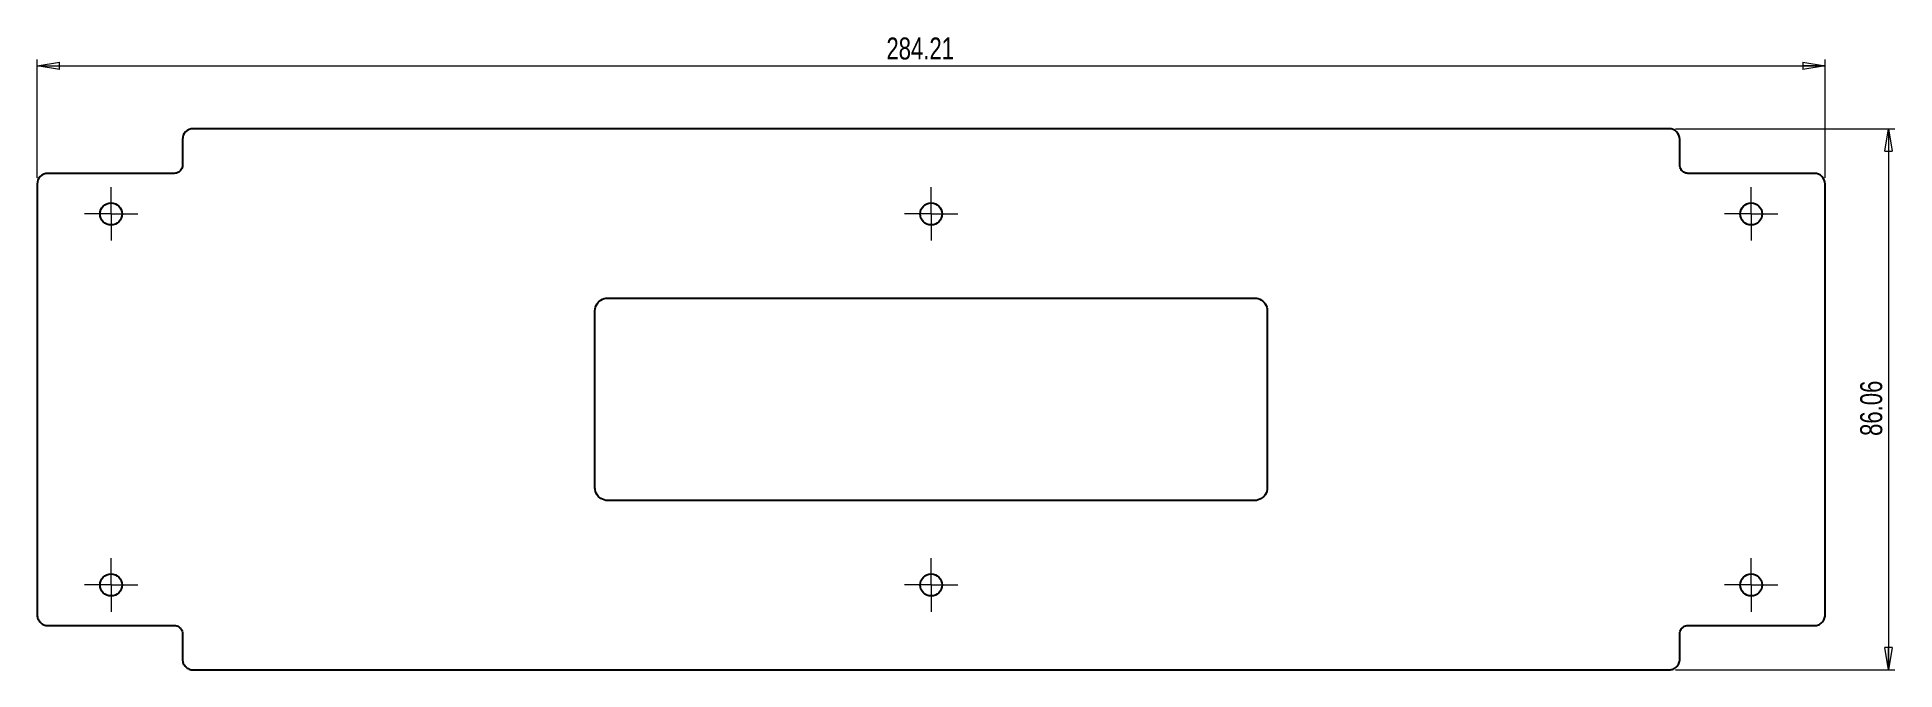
# Model space of a CAD drawing. Header units: millimetres. Extents: x 532 to 827, y 1332 to 1433.
import ezdxf

# ---------------------------------------------------------------- set-up
doc = ezdxf.new("R2010")
doc.units = ezdxf.units.MM
doc.styles.add('SLDTEXTSTYLE0', font='TXT', dxfattribs={"width": 0.75})
doc.dimstyles.new('SLDDIMSTYLE0', dxfattribs={"dimtxt": 3.5, "dimasz": 3.556, "dimexe": 0, "dimexo": 0.0625, "dimgap": 0.875, "dimtad": 1, "dimrnd": 1e-09, "dimzin": 12, "dimdsep": 46, "dimtxsty": 'SLDTEXTSTYLE0', "dimblk1": 'CLOSED', "dimblk2": 'CLOSED', "dimsah": 1, "dimcen": 0.09, "dimadec": 0, "dimazin": 3, "dimtfac": 1, "dimtofl": 0, "dimtmove": 0, "dimatfit": 3, "dimldrblk": 'CLOSED', "dimfxl": 1, "dimfrac": 2, "dimtolj": 1, "dimtzin": 12, "dimarcsym": 0})

# ---------------------------------------------------------------- blocks, each defined once
blk = doc.blocks.new('_Closed')
at = {"color": 0, "linetype": 'ByBlock', "lineweight": -2}
for p, q in [((-1, 0.166667), (0, 0)), ((-1, 0.166667), (-1, -0.166667)), ((0, 0), (-1, -0.166667)), ((0, 0), (-1, 0))]:
    blk.add_line(p, q, dxfattribs=at)
blk = doc.blocks.new('_D')
at = {"color": 7, "linetype": 'Continuous', "lineweight": 0, "transparency": 16777216}
for p, q in [((532.06, 1410.21), (532.06, 1429.01)), ((532.06, 1428.01), (816.27, 1428.01)), ((816.27, 1410.21), (816.27, 1429.01))]:
    blk.add_line(p, q, dxfattribs=at)
at = {"color": 7, "linetype": 'Continuous', "lineweight": 18, "transparency": 16777216, "xscale": 3.556, "yscale": 3.556}
for p, rotation in [((532.06, 1428.01, -1.23), 179.9999999999984), ((816.27, 1428.01, -1.23), 359.9999999999984)]:
    blk.add_blockref('_Closed', p, dxfattribs=dict(at, rotation=rotation))
at = {"color": 7, "linetype": 'Continuous', "lineweight": 18, "transparency": 16777216, "insert": (667.06, 1432.52), "char_height": 3.5, "attachment_point": 1, "style": 'SLDTEXTSTYLE0'}
blk.add_mtext('284.21', dxfattribs=at)
blk = doc.blocks.new('_D_1')
at = {"color": 7, "linetype": 'Continuous', "lineweight": 0, "transparency": 16777216}
for p, q in [((792.47, 1418.01), (827.36, 1418.01)), ((826.36, 1418.01), (826.36, 1331.96)), ((792.47, 1331.96), (827.36, 1331.96))]:
    blk.add_line(p, q, dxfattribs=at)
at = {"color": 7, "linetype": 'Continuous', "lineweight": 18, "transparency": 16777216, "xscale": 3.556, "yscale": 3.556}
for p, rotation in [((826.36, 1418.01, -1.23), 89.99999999999629), ((826.36, 1331.96, -1.23), 269.9999999999963)]:
    blk.add_blockref('_Closed', p, dxfattribs=dict(at, rotation=rotation))
at = {"color": 7, "linetype": 'Continuous', "lineweight": 18, "transparency": 16777216, "insert": (821.85, 1369.16), "char_height": 3.5, "attachment_point": 1, "rotation": 90, "style": 'SLDTEXTSTYLE0'}
blk.add_mtext('86.06', dxfattribs=at)
blk = doc.blocks.new('SW_CENTERMARKSYMBOL_0')
at = {"color": 0, "linetype": 'Continuous', "lineweight": 18}
for p, q in [((0, 2.5), (0, 4.25)), ((-2.5, 0), (-4.25, 0)), ((0, 0), (-2.5, 0)), ((0, 0), (0, 2.5)), ((0, 0), (0, -2.5)), ((0, 0), (2.5, 0)), ((2.5, 0), (4.25, 0)), ((0, -2.5), (0, -4.25))]:
    blk.add_line(p, q, dxfattribs=at)
blk = doc.blocks.new('SW_CENTERMARKSYMBOL_1')
at = {"color": 0, "linetype": 'Continuous', "lineweight": 18}
for p, q in [((0, 2.5), (0, 4.25)), ((-2.5, 0), (-4.25, 0)), ((0, 0), (-2.5, 0)), ((0, 0), (0, 2.5)), ((0, 0), (0, -2.5)), ((0, 0), (2.5, 0)), ((2.5, 0), (4.25, 0)), ((0, -2.5), (0, -4.25))]:
    blk.add_line(p, q, dxfattribs=at)
blk = doc.blocks.new('SW_CENTERMARKSYMBOL_2')
at = {"color": 0, "linetype": 'Continuous', "lineweight": 18}
for p, q in [((0, 2.5), (0, 4.25)), ((-2.5, 0), (-4.25, 0)), ((0, 0), (-2.5, 0)), ((0, 0), (0, 2.5)), ((0, 0), (0, -2.5)), ((0, 0), (2.5, 0)), ((2.5, 0), (4.25, 0)), ((0, -2.5), (0, -4.25))]:
    blk.add_line(p, q, dxfattribs=at)
blk = doc.blocks.new('SW_CENTERMARKSYMBOL_3')
at = {"color": 0, "linetype": 'Continuous', "lineweight": 18}
for p, q in [((0, 2.5), (0, 4.25)), ((-2.5, 0), (-4.25, 0)), ((0, 0), (-2.5, 0)), ((0, 0), (0, 2.5)), ((0, 0), (0, -2.5)), ((0, 0), (2.5, 0)), ((2.5, 0), (4.25, 0)), ((0, -2.5), (0, -4.25))]:
    blk.add_line(p, q, dxfattribs=at)
blk = doc.blocks.new('SW_CENTERMARKSYMBOL_4')
at = {"color": 0, "linetype": 'Continuous', "lineweight": 18}
for p, q in [((0, 2.5), (0, 4.25)), ((-2.5, 0), (-4.25, 0)), ((0, 0), (-2.5, 0)), ((0, 0), (0, 2.5)), ((0, 0), (0, -2.5)), ((0, 0), (2.5, 0)), ((2.5, 0), (4.25, 0)), ((0, -2.5), (0, -4.25))]:
    blk.add_line(p, q, dxfattribs=at)
blk = doc.blocks.new('SW_CENTERMARKSYMBOL_5')
at = {"color": 0, "linetype": 'Continuous', "lineweight": 18}
for p, q in [((0, 2.5), (0, 4.25)), ((-2.5, 0), (-4.25, 0)), ((0, 0), (-2.5, 0)), ((0, 0), (0, 2.5)), ((0, 0), (0, -2.5)), ((0, 0), (2.5, 0)), ((2.5, 0), (4.25, 0)), ((0, -2.5), (0, -4.25))]:
    blk.add_line(p, q, dxfattribs=at)

msp = doc.modelspace()

# ---------------------------------------------------------------- linework, layer by layer
at = {"color": 7, "linetype": 'Continuous', "lineweight": 25}
for p, q in [((791.474, 1418.011), (556.863, 1418.011)), ((555.163, 1416.311), (555.163, 1412.211)), ((793.174, 1412.211), (793.174, 1416.311)), ((532.063, 1409.211), (532.063, 1340.688)), ((553.863, 1410.911), (533.763, 1410.911)), ((814.574, 1410.911), (794.474, 1410.911)), ((816.274, 1340.688), (816.274, 1409.211)), ((622.733, 1391.069), (725.603, 1391.069)), ((620.733, 1360.898), (620.733, 1389.069)), ((727.603, 1389.069), (727.603, 1360.898)), ((725.603, 1358.898), (622.733, 1358.898)), ((533.763, 1339.002), (553.863, 1339.002)), ((555.163, 1337.711), (555.163, 1333.641)), ((793.174, 1333.641), (793.174, 1337.711)), ((794.474, 1339.002), (814.574, 1339.002)), ((556.863, 1331.955), (791.474, 1331.955))]:
    msp.add_line(p, q, dxfattribs=at)
for centre in [(543.813, 1404.461), (674.168, 1404.461), (804.524, 1404.461), (543.813, 1345.452), (674.168, 1345.452), (804.524, 1345.452)]:
    msp.add_circle(centre, 1.75, dxfattribs=at)
for centre, start, end in [((556.863, 1416.311), 90, 180), ((791.474, 1416.311), 360, 90), ((533.763, 1409.211), 90, 180), ((814.574, 1409.211), 360, 90)]:
    msp.add_arc(centre, 1.7, start, end, dxfattribs=at)
for points in [[(555.163, 1412.211), (555.168, 1411.967), (555.097, 1411.73), (554.851, 1411.348), (554.726, 1411.223), (554.344, 1410.977), (554.107, 1410.906), (553.863, 1410.911)], [(794.474, 1410.911), (794.229, 1410.906), (793.992, 1410.977), (793.61, 1411.223), (793.485, 1411.348), (793.239, 1411.731), (793.169, 1411.968), (793.174, 1412.211)], [(620.733, 1389.069), (620.725, 1389.444), (620.834, 1389.809), (621.212, 1390.397), (621.405, 1390.59), (621.993, 1390.967), (622.357, 1391.077), (622.733, 1391.069)], [(725.603, 1391.069), (725.979, 1391.076), (726.344, 1390.967), (726.932, 1390.59), (727.125, 1390.397), (727.502, 1389.808), (727.611, 1389.444), (727.603, 1389.069)], [(622.733, 1358.898), (622.357, 1358.89), (621.993, 1359), (621.405, 1359.377), (621.212, 1359.57), (620.834, 1360.158), (620.725, 1360.523), (620.733, 1360.898)], [(727.603, 1360.898), (727.611, 1360.522), (727.502, 1360.158), (727.125, 1359.57), (726.932, 1359.377), (726.343, 1359), (725.979, 1358.89), (725.603, 1358.898)], [(553.863, 1339.002), (554.13, 1339), (554.371, 1338.927), (554.729, 1338.689), (554.849, 1338.57), (555.088, 1338.213), (555.16, 1337.974), (555.163, 1337.711)], [(793.174, 1337.711), (793.176, 1337.975), (793.25, 1338.214), (793.489, 1338.571), (793.608, 1338.689), (793.968, 1338.927), (794.208, 1339), (794.474, 1339.002)]]:
    msp.add_open_spline(points, degree=3, knots=[0, 0, 0, 0, 0.375, 0.375, 0.625, 0.625, 1, 1, 1, 1], dxfattribs=at)
for points in [[(532.063, 1340.688), (532.063, 1340.464), (532.156, 1340.009), (532.545, 1339.45), (533.109, 1339.086), (533.546, 1339.002), (533.763, 1339.002)], [(814.574, 1339.002), (814.791, 1339.002), (815.229, 1339.087), (815.791, 1339.45), (816.18, 1340.009), (816.274, 1340.464), (816.274, 1340.688)], [(555.163, 1333.641), (555.163, 1333.417), (555.256, 1332.962), (555.645, 1332.403), (556.209, 1332.039), (556.646, 1331.955), (556.863, 1331.955)], [(791.474, 1331.955), (791.691, 1331.955), (792.129, 1332.04), (792.691, 1332.403), (793.08, 1332.962), (793.174, 1333.417), (793.174, 1333.641)]]:
    msp.add_open_spline(points, degree=3, dxfattribs=at)

# ---------------------------------------------------------------- block references
at = {"color": 7, "linetype": 'Continuous', "lineweight": 18}
for name, p in [('SW_CENTERMARKSYMBOL_0', (543.813, 1404.461)), ('SW_CENTERMARKSYMBOL_5', (674.168, 1404.461)), ('SW_CENTERMARKSYMBOL_4', (804.524, 1404.461)), ('SW_CENTERMARKSYMBOL_3', (543.813, 1345.452)), ('SW_CENTERMARKSYMBOL_2', (674.168, 1345.452)), ('SW_CENTERMARKSYMBOL_1', (804.524, 1345.452))]:
    msp.add_blockref(name, p, dxfattribs=at)

# ---------------------------------------------------------------- dimensions: what is measured, and where the dimension line sits
dim = msp.add_linear_dim(base=(816.274, 1428.011), p1=(532.063, 1409.211), p2=(816.274, 1409.211), dimstyle='SLDDIMSTYLE0', dxfattribs=at)
dim.commit()
dim.dimension.update_dxf_attribs({"geometry": '_D', "text_midpoint": (674.168, 1428.011), "dimtype": 160})
dim = msp.add_linear_dim(base=(826.357, 1331.955), p1=(791.474, 1418.011), p2=(791.474, 1331.955), angle=90, dimstyle='SLDDIMSTYLE0', dxfattribs=at)
dim.commit()
dim.dimension.update_dxf_attribs({"geometry": '_D_1', "text_midpoint": (826.357, 1374.983), "dimtype": 160})

doc.saveas('drawing.dxf')
